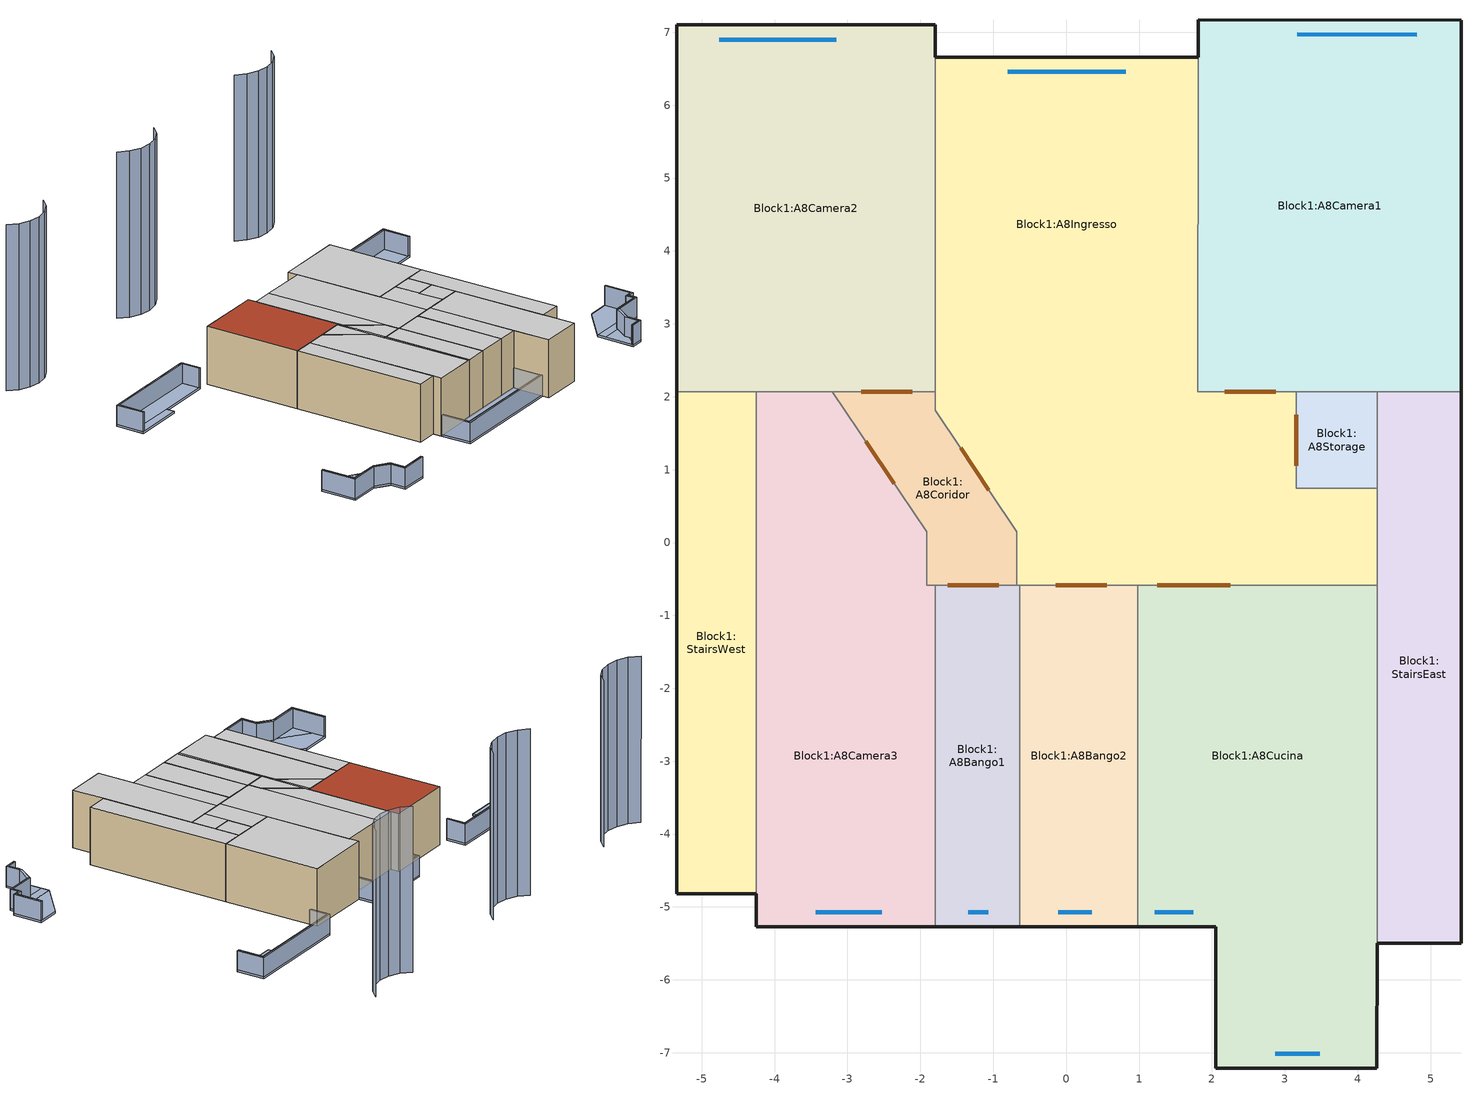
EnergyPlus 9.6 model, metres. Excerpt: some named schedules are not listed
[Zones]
Block1:A8Ingresso
 floor adiabatic (My_floor): -0.19,-0.59 -0.68,-0.59 -0.68,0.15 z9; 1.81,2.07 -1.79,2.07 -1.79,6.66 1.81,6.66 z9; 3.16,0.74 -1.08,0.74 -1.79,1.82 -1.79,2.07 3.16,2.07 z9; 4.27,-0.59 -0.19,-0.59 -1.08,0.74 4.27,0.74 z9
 wall outside (My Project wall): 1.81,6.66 -1.79,6.66 z9:12
 wall to Block1:A8Camera1 (My Project partition): 3.16,2.07 1.81,2.07 1.81,6.66 z9:12
 wall to Block1:A8Camera2 (My Project partition): -1.79,6.66 -1.79,2.07 z9:12
 wall to Block1:A8Coridor (My Project partition): -1.79,2.07 -1.79,1.82 -0.68,0.15 -0.68,-0.59 z9:12
 wall to Block1:A8Bango1 (My Project partition): -0.68,-0.59 -0.64,-0.59 z9:12
 wall to Block1:A8Bango2 (My Project partition): -0.64,-0.59 0.98,-0.59 z9:12
 wall to Block1:A8Cucina (My Project partition): 0.98,-0.59 4.27,-0.59 z9:12
 wall adiabatic (My Project partition): 4.27,-0.59 4.27,0.74 z9:12
 wall to Block1:A8Storage (My Project partition): 4.27,0.74 3.16,0.74 3.16,2.07 z9:12
 window (Dbl LoE (e2=.1) Clr 6mm/13mm Arg - 1001): 0.82,6.46 -0.8,6.46 z9.46:11.73
 door inside (Project internal door): -1.45,1.3 -1.06,0.72 / -0.14,-0.59 0.56,-0.59 / 1.25,-0.59 2.25,-0.59 / 3.16,1.05 3.16,1.75 / 2.87,2.07 2.17,2.07 z9.3:11.8
 ceiling adiabatic (My_floor_Reversed): 3.16,-0.59 4.27,-0.59 4.27,0.74 3.16,0.74 z12; 1.81,-0.59 3.16,-0.59 3.16,2.07 1.81,2.07 z12; -0.68,0.15 -0.68,6.66 -1.79,6.66 -1.79,1.82 z12; -0.68,-0.59 1.81,-0.59 1.81,6.66 -0.68,6.66 z12
Block1:A8Camera1
 floor adiabatic (My_floor): 5.42,2.07 1.81,2.07 1.81,7.17 5.42,7.17 z9
 wall outside (My Project wall): 5.42,2.07 5.42,7.17 1.81,7.17 1.81,6.66 z9:12
 wall to Block1:A8Storage (My Project partition): 3.16,2.07 4.27,2.07 z9:12
 wall adiabatic (My Project partition): 4.27,2.07 5.42,2.07 z9:12
 window (Dbl LoE (e2=.1) Clr 6mm/13mm Arg - 1001): 4.81,6.97 3.17,6.97 z9.75:11.15
 ceiling adiabatic (My_floor_Reversed): 1.81,2.07 5.42,2.07 5.42,7.17 1.81,7.17 z12
Block1:A8Camera2
 floor adiabatic (My_floor): -1.79,2.07 -5.35,2.07 -5.35,7.1 -1.79,7.1 z9
 wall outside (My Project wall): -1.79,6.66 -1.79,7.1 -5.35,7.1 -5.35,2.07 z9:12
 wall adiabatic (My Project partition): -5.35,2.07 -4.25,2.07 z9:12
 wall to Block1:A8Camera3 (My Project partition): -4.25,2.07 -3.21,2.07 z9:12
 wall to Block1:A8Coridor (My Project partition): -3.21,2.07 -1.79,2.07 z9:12
 window (Dbl LoE (e2=.1) Clr 6mm/13mm Arg - 1001): -3.15,6.9 -4.76,6.9 z10.08:11.49
 door inside (Project internal door): -2.81,2.07 -2.11,2.07 z9.3:11.8
 roof outside (Project flat roof): -5.35,2.07 -1.79,2.07 -1.79,7.1 -5.35,7.1 z12
Block1:A8Coridor
 floor adiabatic (My_floor): -1.42,-0.59 -1.91,-0.59 -1.91,0.15 z9; -1.79,1.82 -1.96,2.07 -1.79,2.07 z9; -0.68,-0.59 -1.42,-0.59 -3.21,2.07 -1.96,2.07 -0.68,0.15 z9
 wall to Block1:A8Camera3 (My Project partition_Rev): -3.21,2.07 -1.91,0.15 -1.91,-0.59 -1.79,-0.59 z9:12
 wall to Block1:A8Bango1 (My Project partition): -1.79,-0.59 -0.68,-0.59 z9:12
 door inside (Project internal door): -2.75,1.39 -2.36,0.81 / -1.62,-0.59 -0.92,-0.59 z9.3:11.8
 ceiling adiabatic (My_floor_Reversed): -1.91,0.15 -1.91,2.07 -3.21,2.07 z12; -1.79,-0.59 -0.68,-0.59 -0.68,0.15 -1.79,1.82 z12; -1.91,-0.59 -1.79,-0.59 -1.79,2.07 -1.91,2.07 z12
Block1:A8Bango1
 floor adiabatic (My_floor): -0.64,-5.27 -1.79,-5.27 -1.79,-0.59 -0.64,-0.59 z9
 wall outside (My Project wall): -1.79,-5.27 -0.64,-5.27 z9:12
 wall to Block1:A8Camera3 (My Project partition_Rev): -1.79,-0.59 -1.79,-5.27 z9:12
 wall to Block1:A8Bango2 (My Project partition): -0.64,-5.27 -0.64,-0.59 z9:12
 window (Dbl LoE (e2=.1) Clr 6mm/13mm Arg - 1001): -1.35,-5.07 -1.07,-5.07 z10.07:11.51
 ceiling adiabatic (My_floor_Reversed): -1.79,-5.27 -0.64,-5.27 -0.64,-0.59 -1.79,-0.59 z12
Block1:A8Bango2
 floor adiabatic (My_floor): 0.98,-5.27 -0.64,-5.27 -0.64,-0.59 0.98,-0.59 z9
 wall outside (My Project wall): -0.64,-5.27 0.98,-5.27 z9:12
 wall to Block1:A8Cucina (My Project partition): 0.98,-5.27 0.98,-0.59 z9:12
 window (Dbl LoE (e2=.1) Clr 6mm/13mm Arg - 1001): -0.11,-5.07 0.35,-5.07 z10.09:11.48
 ceiling adiabatic (My_floor_Reversed): -0.64,-5.27 0.98,-5.27 0.98,-0.59 -0.64,-0.59 z12
Block1:A8Cucina
 floor adiabatic (My_floor): 4.26,-7.21 2.05,-7.21 2.05,-5.27 4.26,-5.27 z9; 4.26,-5.27 0.98,-5.27 0.98,-0.59 4.27,-0.59 z9
 wall outside (My Project wall): 0.98,-5.27 2.05,-5.27 2.05,-7.21 4.26,-7.21 4.27,-5.5 z9:12
 wall adiabatic (My Project partition): 4.27,-5.5 4.27,-0.59 z9:12
 window (Dbl LoE (e2=.1) Clr 6mm/13mm Arg - 1001): 1.22,-5.07 1.75,-5.07 z9.46:11.71; 2.87,-7.01 3.48,-7.01 z10.31:11.34
 ceiling adiabatic (My_floor_Reversed): 0.98,-5.27 2.05,-5.27 2.05,-0.59 0.98,-0.59 z12; 2.05,-7.21 4.26,-7.21 4.27,-0.59 2.05,-0.59 z12
Block1:A8Storage
 floor adiabatic (My_floor): 4.27,0.74 3.16,0.74 3.16,2.07 4.27,2.07 z9
 wall adiabatic (My Project partition): 4.27,0.74 4.27,2.07 z9:12
 ceiling adiabatic (My_floor_Reversed): 3.16,0.74 4.27,0.74 4.27,2.07 3.16,2.07 z12
Block1:A8Camera3
 floor adiabatic (My_floor): -1.91,-0.59 -4.25,-0.59 -4.25,2.07 -3.21,2.07 -1.91,0.15 z9; -1.79,-5.27 -4.25,-5.27 -4.25,-0.59 -1.79,-0.59 z9
 wall outside (My Project wall): -4.25,-4.82 -4.25,-5.27 -1.79,-5.27 z9:12
 wall adiabatic (My Project partition): -4.25,2.07 -4.25,-4.82 z9:12
 window (Dbl LoE (e2=.1) Clr 6mm/13mm Arg - 1001): -3.44,-5.07 -2.53,-5.07 z9.46:11.73
 ceiling adiabatic (My_floor_Reversed): -1.91,-5.27 -1.79,-5.27 -1.79,-0.59 -1.91,-0.59 z12; -4.25,-5.27 -1.91,-5.27 -1.91,0.15 -3.21,2.07 -4.25,2.07 z12
Block1:StairsEast
 floor adiabatic (My_floor): 5.42,-5.5 4.27,-5.5 4.27,2.07 5.42,2.07 z9
 wall outside (My Project wall): 4.27,-5.5 5.42,-5.5 5.42,2.07 z9:12
 wall adiabatic (My Project partition): 5.42,2.07 4.27,2.07 4.27,0.74 4.27,-0.59 4.27,-5.5 z9:12
 ceiling adiabatic (My_floor_Reversed): 4.27,-5.5 5.42,-5.5 5.42,2.07 4.27,2.07 z12
Block1:StairsWest
 floor adiabatic (My_floor): -4.25,-4.82 -5.35,-4.82 -5.35,2.07 -4.25,2.07 z9
 wall outside (My Project wall): -5.35,2.07 -5.35,-4.82 -4.25,-4.82 z9:12
 wall adiabatic (My Project partition): -4.25,-4.82 -4.25,2.07 -5.35,2.07 z9:12
 ceiling adiabatic (My_floor_Reversed): -5.35,-4.82 -4.25,-4.82 -4.25,2.07 -5.35,2.07 z12
shading: -11.82,14.19 -11.38,13.75 / -11.38,13.75 -10.82,13.47 / -10.82,13.47 -10.21,13.37 / -10.21,13.37 -9.59,13.47 / -9.59,13.47 -9.03,13.75 / -9.03,13.75 -8.59,14.19 / 8.02,14.19 8.46,13.75 / 8.46,13.75 9.02,13.47 / 9.02,13.47 9.63,13.37 / 9.63,13.37 10.25,13.47 / 10.25,13.47 10.81,13.75 / 10.81,13.75 11.25,14.19 / -2.2,14.19 -1.76,13.75 / -1.76,13.75 -1.2,13.47 / -1.2,13.47 -0.58,13.37 / -0.58,13.37 0.04,13.47 / 0.04,13.47 0.59,13.75 / 0.59,13.75 1.04,14.19 z9.4:18.02; -4.15,-5.27 -4.25,-5.27 / -4.25,-5.27 -4.25,-6.88 / -4.25,-6.88 2.05,-6.88 / 2.05,-6.88 2.05,-5.27 / 2.05,-5.27 1.95,-5.27 / 1.95,-5.27 1.95,-6.78 / 1.95,-6.78 -4.15,-6.78 / -4.15,-6.78 -4.15,-5.27 / 12.09,-5.5 12.09,-3.97 / 12.09,-3.97 11.99,-3.97 / 11.99,-3.97 11.99,-5.4 / 11.99,-5.4 11.62,-5.4 / 11.62,-5.4 11.62,-5.84 / 11.62,-5.84 10.14,-5.84 / 10.14,-5.84 9.58,-6.63 / 9.58,-6.63 9.58,-7.38 / 9.58,-7.38 9.02,-7.38 / 9.02,-7.38 9.02,-7.48 / 9.02,-7.48 9.68,-7.48 / 9.68,-7.48 9.68,-6.73 / 9.68,-6.73 10.24,-5.94 / 10.24,-5.94 11.72,-5.94 / 11.72,-5.94 11.72,-5.5 / 11.72,-5.5 12.09,-5.5 / -12.39,-3.87 -12.49,-3.87 / -12.49,-3.87 -12.49,-5.74 / -12.49,-5.74 -10.84,-5.74 / -10.84,-5.74 -10.17,-6.24 / -10.17,-6.24 -10.17,-7.06 / -10.17,-7.06 -8.67,-7.06 / -8.67,-7.06 -8.67,-6.96 / -8.67,-6.96 -10.07,-6.96 / -10.07,-6.96 -10.07,-6.14 / -10.07,-6.14 -10.74,-5.64 / -10.74,-5.64 -12.39,-5.64 / -12.39,-5.64 -12.39,-3.87 / 5.94,8.21 5.94,7.17 / 5.94,7.17 6.04,7.17 / 6.04,7.17 6.04,8.11 / 6.04,8.11 11.6,8.11 / 11.6,8.11 11.6,6.75 / 11.6,6.75 11.7,6.75 / 11.7,6.75 11.7,8.21 / 11.7,8.21 5.94,8.21 / -1.81,8.22 -1.79,6.66 / -1.79,6.66 -1.69,6.66 / -1.69,6.66 -1.71,8.12 / -1.71,8.12 1.71,8.12 / 1.71,8.12 1.71,6.66 / 1.71,6.66 1.81,6.66 / 1.81,6.66 1.81,8.22 / 1.81,8.22 -1.81,8.22 / -11.59,8.16 -11.59,6.67 / -11.59,6.67 -11.49,6.67 / -11.49,6.67 -11.49,8.06 / -11.49,8.06 -6.05,8.06 / -6.05,8.06 -6.05,7.1 / -6.05,7.1 -5.95,7.1 / -5.95,7.1 -5.95,8.16 / -5.95,8.16 -11.59,8.16 z9.1:10.1; -10.84,-3.87 -12.49,-3.87 / -12.49,-3.87 -12.49,-5.74 / -12.49,-5.74 -10.84,-5.74 / -10.84,-5.74 -10.17,-6.24 / -10.17,-6.24 -10.17,-7.06 / -10.17,-7.06 -8.67,-7.06 / -8.67,-7.06 -8.67,-5.46 / -8.67,-5.46 -10.84,-3.87 / 9.02,-5.5 9.02,-7.48 / 9.02,-7.48 9.68,-7.48 / 9.68,-7.48 9.68,-6.73 / 9.68,-6.73 10.24,-5.94 / 10.24,-5.94 11.72,-5.94 / 11.72,-5.94 11.72,-5.5 / 11.72,-5.5 12.09,-5.5 / 12.09,-5.5 12.09,-3.97 / 12.09,-3.97 10.84,-3.99 / 10.84,-3.99 9.02,-5.5 / 2.05,-6.88 2.05,-5.27 / 2.05,-5.27 -4.25,-5.27 / -4.25,-5.27 -4.25,-6.88 / -4.25,-6.88 2.05,-6.88 / -5.95,7.1 -5.95,8.16 / -5.95,8.16 -11.59,8.16 / -11.59,8.16 -11.59,6.67 / -11.59,6.67 -8.9,6.67 / -8.9,6.67 -8.9,7.1 / -8.9,7.1 -5.95,7.1 / 1.81,6.66 1.81,8.22 / 1.81,8.22 -1.81,8.22 / -1.81,8.22 -1.79,6.66 / -1.79,6.66 1.81,6.66 / 11.7,6.75 11.7,8.21 / 11.7,8.21 5.94,8.21 / 5.94,8.21 5.94,7.17 / 5.94,7.17 9.02,7.16 / 9.02,7.16 9.02,6.74 / 9.02,6.74 11.7,6.75 z9:9.1; -4.15,-6.78 -4.25,-6.78 -4.25,-5.27 -4.15,-5.27 z9.1; 1.95,-6.88 -4.25,-6.88 -4.25,-6.78 1.95,-6.78 z9.1; 2.05,-6.88 1.95,-6.88 1.95,-5.27 2.05,-5.27 z9.1; -4.25,-6.78 -4.15,-6.78 -4.15,-5.27 -4.25,-5.27 z10.1; 1.95,-6.78 2.05,-6.78 2.05,-5.27 1.95,-5.27 z10.1; -4.25,-6.88 2.05,-6.88 2.05,-6.78 -4.25,-6.78 z10.1; 9.58,-7.48 9.02,-7.48 9.02,-7.38 9.58,-7.38 z9.1; 11.62,-5.94 10.24,-5.94 10.31,-5.84 11.62,-5.84 z9.1; 9.68,-6.73 9.68,-6.49 10.14,-5.84 10.31,-5.84 z9.1; 9.68,-7.48 9.58,-7.48 9.58,-6.63 9.68,-6.49 z9.1; 11.99,-5.5 11.72,-5.5 11.72,-5.4 11.99,-5.4 z9.1; 11.72,-5.94 11.62,-5.94 11.62,-5.4 11.72,-5.4 z9.1; 12.09,-5.5 11.99,-5.5 11.99,-3.97 12.09,-3.97 z9.1; 9.58,-7.38 9.68,-7.38 9.68,-6.73 9.58,-6.88 z10.1; 9.14,-7.48 9.68,-7.48 9.68,-7.38 9.22,-7.38 z10.1; 9.58,-6.88 10.24,-5.94 10.07,-5.94 9.58,-6.63 z10.1; 9.02,-7.48 9.14,-7.48 9.22,-7.38 9.02,-7.38 z10.1; 11.62,-5.84 11.72,-5.84 11.72,-5.5 11.62,-5.5 z10.1; 10.07,-5.94 11.72,-5.94 11.72,-5.84 10.14,-5.84 z10.1; 11.99,-5.4 12.09,-5.4 12.09,-3.97 11.99,-3.97 z10.1; 11.62,-5.5 12.09,-5.5 12.09,-5.4 11.62,-5.4 z10.1; -10.07,-6.96 -10.17,-6.96 -10.17,-6.24 -10.07,-6.32 z9.1; -9.08,-7.06 -10.17,-7.06 -10.17,-6.96 -9.22,-6.96 z9.1; -10.07,-6.32 -10.84,-5.74 -10.61,-5.74 -10.07,-6.14 z9.1; -8.67,-7.06 -9.08,-7.06 -9.22,-6.96 -8.67,-6.96 z9.1; -12.39,-5.64 -12.49,-5.64 -12.49,-3.87 -12.39,-3.87 z9.1; -10.61,-5.74 -12.49,-5.74 -12.49,-5.64 -10.74,-5.64 z9.1; -10.07,-7.06 -8.67,-7.06 -8.67,-6.96 -10.07,-6.96 z10.1; -12.39,-5.74 -10.84,-5.74 -10.98,-5.64 -12.39,-5.64 z10.1; -10.98,-5.64 -10.17,-6.24 -10.17,-6.07 -10.74,-5.64 z10.1; -10.17,-7.06 -10.07,-7.06 -10.07,-6.14 -10.17,-6.07 z10.1; -12.49,-5.74 -12.39,-5.74 -12.39,-3.87 -12.49,-3.87 z10.1; 11.7,6.75 11.6,6.75 11.6,8.11 11.7,8.11 z9.1; 11.7,8.11 6.04,8.11 6.04,8.21 11.7,8.21 z9.1; 6.04,7.17 5.94,7.17 5.94,8.21 6.04,8.21 z9.1; 5.94,7.17 6.04,7.17 6.04,8.11 5.94,8.11 z10.1; 5.94,8.11 11.6,8.11 11.6,8.21 5.94,8.21 z10.1; 11.6,6.75 11.7,6.75 11.7,8.21 11.6,8.21 z10.1; 1.81,6.66 1.71,6.66 1.71,8.12 1.81,8.12 z9.1; 1.81,8.12 -1.71,8.12 -1.71,8.22 1.81,8.22 z9.1; -1.69,6.66 -1.79,6.66 -1.81,8.22 -1.71,8.22 z9.1; -1.79,6.66 -1.69,6.66 -1.71,8.12 -1.81,8.12 z10.1; -1.81,8.12 1.71,8.12 1.71,8.22 -1.81,8.22 z10.1; 1.71,6.66 1.81,6.66 1.81,8.22 1.71,8.22 z10.1; -5.95,7.1 -6.05,7.1 -6.05,8.06 -5.95,8.06 z9.1; -5.95,8.06 -11.49,8.06 -11.49,8.16 -5.95,8.16 z9.1; -11.49,6.67 -11.59,6.67 -11.59,8.16 -11.49,8.16 z9.1; -11.59,6.67 -11.49,6.67 -11.49,8.06 -11.59,8.06 z10.1; -11.59,8.06 -6.05,8.06 -6.05,8.16 -11.59,8.16 z10.1; -6.05,7.1 -5.95,7.1 -5.95,8.16 -6.05,8.16 z10.1; -9.08,-7.06 -10.17,-7.06 -10.17,-6.24 z9; -8.67,-7.06 -9.08,-7.06 -10.84,-5.74 -8.67,-5.74 z9; -8.67,-5.74 -12.49,-5.74 -12.49,-3.87 -10.84,-3.87 -8.67,-5.46 z9; -12.49,-5.74 -10.84,-5.74 -12.49,-4.5 z9.1; -12.49,-4.5 -10.17,-6.24 -10.17,-4.36 -10.84,-3.87 -12.49,-3.87 z9.1; -10.17,-7.06 -8.67,-7.06 -8.67,-5.46 -10.17,-4.36 z9.1; 12.09,-5.5 11.72,-5.5 11.72,-3.98 12.09,-3.97 z9; 11.72,-5.94 10.24,-5.94 11.64,-3.98 11.72,-3.98 z9; 9.68,-6.73 9.68,-4.95 10.84,-3.99 11.64,-3.98 z9; 9.68,-7.48 9.02,-7.48 9.02,-5.5 9.68,-4.95 z9; 9.14,-7.48 9.68,-7.48 9.68,-6.73 z9.1; 9.02,-7.48 9.14,-7.48 10.24,-5.94 9.02,-5.94 z9.1; 9.02,-5.94 11.72,-5.94 11.72,-5.5 9.02,-5.5 z9.1; 9.02,-5.5 12.09,-5.5 12.09,-3.97 10.84,-3.99 z9.1; 2.05,-6.88 -4.25,-6.88 -4.25,-5.27 2.05,-5.27 z9; -4.25,-6.88 2.05,-6.88 2.05,-5.27 -4.25,-5.27 z9.1; -5.95,7.1 -8.9,7.1 -8.9,8.16 -5.95,8.16 z9; -8.9,6.67 -11.59,6.67 -11.59,8.16 -8.9,8.16 z9; -11.59,6.67 -8.9,6.67 -8.9,7.1 -11.59,7.1 z9.1; -11.59,7.1 -5.95,7.1 -5.95,8.16 -11.59,8.16 z9.1; 1.81,6.66 -1.79,6.66 -1.81,8.22 1.81,8.22 z9; -1.79,6.66 1.81,6.66 1.81,8.22 -1.81,8.22 z9.1; 11.7,6.75 9.02,6.74 9.02,7.16 11.7,7.16 z9; 11.7,7.16 5.94,7.17 5.94,8.21 11.7,8.21 z9; 5.94,7.17 9.02,7.16 9.02,8.21 5.94,8.21 z9.1; 9.02,6.74 11.7,6.75 11.7,8.21 9.02,8.21 z9.1
[Building]
Building: North Axis=0; Terrain=Suburbs; Loads Convergence Tolerance Value=0.04; Temperature Convergence Tolerance Value=0.4; Solar Distribution=FullExterior; Maximum Number of Warmup Days=25; Minimum Number of Warmup Days=6
[Site:Location]
Prelude test 2 (01-01:31-12)  (01-01:31-12): Latitude=45.22; Longitude=7.65; Time Zone=1; Elevation=287
[SizingPeriod:DesignDay] Day of Month=15; Day Type=SummerDesignDay; Humidity Condition Type=WetBulb; Barometric Pressure=97924.4; Wind Speed=0; Wind Direction=0; Rain Indicator=No; Snow Indicator=No; Daylight Saving Time Indicator=Yes; Solar Model Indicator=ASHRAEClearSky; Sky Clearness=0.98
Name | Month | Maximum DryBulb Temperature | Daily DryBulb Temperature Range | Wetbulb or DewPoint at Maximum DryBulb
Summer Design Day in Prelude test 2 (01-01:31-12) Jun | 6 | 31.8 | 11.1 | 22.9
Summer Design Day in Prelude test 2 (01-01:31-12) Jul | 7 | 32.1 | 11 | 22.8
Summer Design Day in Prelude test 2 (01-01:31-12) Aug | 8 | 32.8 | 11.5 | 23.5
Summer Design Day in Prelude test 2 (01-01:31-12) Sep | 9 | 29 | 11.5 | 20.2
[Site:GroundTemperature:BuildingSurface]
18, 18, 18, 18, 18, 18, 18, 18, 18, 18, 18, 18
[Site:GroundTemperature:FCfactorMethod]
January Ground Temperature=1.99; February Ground Temperature=1.11; March Ground Temperature=2.67; April Ground Temperature=5.12; May Ground Temperature=11.52; June Ground Temperature=16.46; July Ground Temperature=19.79; August Ground Temperature=20.81; September Ground Temperature=19.08; October Ground Temperature=15.24; November Ground Temperature=10.12; December Ground Temperature=5.36
[Site:GroundTemperature:Shallow]
14, 14, 14, 14, 14, 14, 14, 14, 14, 14, 14, 14
[Site:GroundTemperature:Deep]
14, 14, 14, 14, 14, 14, 14, 14, 14, 14, 14, 14
[Site:GroundReflectance]
0.2, 0.2, 0.2, 0.2, 0.2, 0.2, 0.2, 0.2, 0.2, 0.2, 0.2, 0.2
[Site:GroundReflectance:SnowModifier]
2, 2
[Material] Roughness=Rough; Thermal Absorptance=0.9
Name | Thickness | Conductivity | Density | Specific Heat | Solar Absorptance | Visible Absorptance
Ceramic/clay tiles - ceramic floor tiles Dry_.015 | 0.015 | 0.8 | 1700 | 850 | 0.6 | 0.6
My_magrone_.05 | 0.05 | 0.2 | 2000 | 835 | 0.6 | 0.6
My_solaio areato_.22 | 0.22 | 0.667 | 964 | 835 | 0.6 | 0.6
Cement/plaster/mortar - gypsum_.015 | 0.015 | 0.42 | 1200 | 840 | 0.6 | 0.6
Gypsum Plasterboard_.015 | 0.015 | 0.25 | 900 | 1000 | 0.5 | 0.5
Brick - aerated_.12 | 0.12 | 0.3 | 1000 | 840 | 0.6 | 0.6
Concrete Tiles (roofing)_.015 | 0.015 | 1.5 | 2100 | 1000 | 0.7 | 0.7
Cement/plaster/mortar - cement plaster_.01 | 0.01 | 0.72 | 1760 | 840 | 0.6 | 0.6
Brick_.12 | 0.12 | 0.72 | 1920 | 840 | 0.6 | 0.6
Brick - aerated_.08 | 0.08 | 0.3 | 1000 | 840 | 0.6 | 0.6
Painted Oak_.035 | 0.035 | 0.19 | 700 | 2390 | 0.5 | 0.5
Cast Concrete (Dense)_.1 | 0.1 | 1.4 | 2100 | 840 | 0.6 | 0.6
Asphalt 1_.01 | 0.01 | 0.7 | 2100 | 1000 | 0.85 | 0.9
MW Glass Wool (rolls)_.1445 | 0.1445 | 0.04 | 12 | 840 | 0.6 | 0.6
Plasterboard_.013 | 0.013 | 0.25 | 2800 | 896 | 0.5 | 0.5
[Material:NoMass] Roughness=Rough; Thermal Resistance=0.18; Thermal Absorptance=0.9; Solar Absorptance=0.7; Visible Absorptance=0.7
7_RVAL_4; 13_RVAL_3
[WindowMaterial:Glazing] Optical Data Type=SpectralAverage; Thickness=0.006; Infrared Transmittance at Normal Incidence=0; Front Side Infrared Hemispherical Emissivity=0.84; Conductivity=0.9; Dirt Correction Factor for Solar and Visible Transmittance=1
Name | Solar Transmittance at Normal Incidence | Front Side Solar Reflectance at Normal Incidence | Back Side Solar Reflectance at Normal Incidence | Visible Transmittance at Normal Incidence | Front Side Visible Reflectance at Normal Incidence | Back Side Visible Reflectance at Normal Incidence | Back Side Infrared Hemispherical Emissivity
3 | 0.775 | 0.071 | 0.071 | 0.881 | 0.08 | 0.08 | 0.84
42 | 0.6 | 0.17 | 0.22 | 0.84 | 0.055 | 0.078 | 0.1
[WindowMaterial:Gas]
1004: Gas Type=Argon; Thickness=0.013
[Construction]
My_floor: Ceramic/clay tiles - ceramic floor tiles Dry_.015, My_magrone_.05, My_solaio areato_.22, Cement/plaster/mortar - gypsum_.015
My_floor_Reversed: Cement/plaster/mortar - gypsum_.015, My_solaio areato_.22, My_magrone_.05, Ceramic/clay tiles - ceramic floor tiles Dry_.015
My Project partition; My Project partition_Rev: Gypsum Plasterboard_.015, Brick - aerated_.12, Gypsum Plasterboard_.015
My Project wall: Concrete Tiles (roofing)_.015, Cement/plaster/mortar - cement plaster_.01, Brick_.12, 7_RVAL_4, Brick - aerated_.08, Gypsum Plasterboard_.015
Project internal door: Painted Oak_.035
Project internal mass: Cast Concrete (Dense)_.1
Project flat roof: Asphalt 1_.01, MW Glass Wool (rolls)_.1445, 13_RVAL_3, Plasterboard_.013
Dbl LoE (e2=.1) Clr 6mm/13mm Arg - 1001: 42, 1004, 3
[Zone] Type=1; Multiplier=1; Zone Inside Convection Algorithm=TARP; Part of Total Floor Area=Yes
Name | Volume | Floor Area
Block1:A8Ingresso | 71.7912 | 26.5894
Block1:A8Camera1 | 40.0642 | 14.8386
Block1:A8Camera2 | 38.8133 | 14.3753
Block1:A8Coridor | 7.2432 | 2.6826
Block1:A8Storage | 3.0528 | 1.1307
Block1:StairsEast | 14.1381 | 5.2363
Block1:StairsWest | 11.8188 | 4.3773
Block1:A8Camera3 | 38.8351 | 14.3834
Block1:A8Bango1 | 11.5836 | 4.2902
Block1:A8Bango2 | 16.9546 | 6.2795
Block1:A8Cucina | 44.4717 | 16.471
[InternalMass]
Block1:A8Camera1 Internal mass: Construction=Project internal mass; Zone or ZoneList=Block1:A8Camera1; Surface Area=12
[PEOPLE] Number of People Calculation Method=People/Area; Fraction Radiant=0.3; Sensible Heat Fraction=AutoCalculate; Carbon Dioxide Generation Rate=3.82e-08; Enable ASHRAE 55 Comfort Warnings=No; Mean Radiant Temperature Calculation Type=ZoneAveraged; Work Efficiency Schedule=Work efficiency; Clothing Insulation Calculation Method=ClothingInsulationSchedule; Air Velocity Schedule=Default Air Velocity for Comfort Calculations
Name | Zone or ZoneList or Space or SpaceList | Number of People Schedule | People per Floor Area | Activity Level Schedule | Clothing Insulation Schedule
People Block1:A8Ingresso | Block1:A8Ingresso | My_occ | 0.05 | Activity Schedule 62503 | Clothing Schedule 62503
People Block1:A8Camera1 | Block1:A8Camera1 | My_occ | 0.05 | Activity Schedule 62519 | Clothing Schedule 62519
People Block1:A8Camera2 | Block1:A8Camera2 | My_occ | 0.05 | Activity Schedule 62529 | Clothing Schedule 62529
People Block1:A8Coridor | Block1:A8Coridor | Dwell_DomCommonAreas_Occ | 0.0196 | Activity Schedule 62539 | Clothing Schedule 62539
People Block1:A8Storage | Block1:A8Storage | Dwell_DomCommonAreas_Occ | 0.0196 | Activity Schedule 62550 | Clothing Schedule 62550
People Block1:StairsEast | Block1:StairsEast | Dwell_DomCommonAreas_Occ | 0.0196 | Activity Schedule 62557 | Clothing Schedule 62557
People Block1:StairsWest | Block1:StairsWest | Dwell_DomCommonAreas_Occ | 0.0196 | Activity Schedule 62566 | Clothing Schedule 62566
People Block1:A8Camera3 | Block1:A8Camera3 | My_occ | 0.05 | Activity Schedule 62573 | Clothing Schedule 62573
People Block1:A8Bango1 | Block1:A8Bango1 | Dwell_DomToilet_Occ | 0.0243 | Activity Schedule 62584 | Clothing Schedule 62584
People Block1:A8Bango2 | Block1:A8Bango2 | Dwell_DomToilet_Occ | 0.0243 | Activity Schedule 62592 | Clothing Schedule 62592
People Block1:A8Cucina | Block1:A8Cucina | Dwell_DomKitchen_Occ | 0.0237 | Activity Schedule 62599 | Clothing Schedule 62599
[Lights] Design Level Calculation Method=Watts/Area; Return Air Fraction=0; Fraction Radiant=0.42; Fraction Visible=0.18; Fraction Replaceable=1
Name | Zone or ZoneList or Space or SpaceList | Schedule | Watts per Zone Floor Area | EndUse Subcategory
Block1:A8Ingresso General lighting | Block1:A8Ingresso | My_lighting | 3.4 | ELECTRIC EQUIPMENT#Block1:A8Ingresso#GeneralLights
Block1:A8Camera1 General lighting | Block1:A8Camera1 | My_lighting | 3.4 | ELECTRIC EQUIPMENT#Block1:A8Camera1#GeneralLights
Block1:A8Camera2 General lighting | Block1:A8Camera2 | My_lighting | 3.4 | ELECTRIC EQUIPMENT#Block1:A8Camera2#GeneralLights
Block1:A8Coridor General lighting | Block1:A8Coridor | Dwell_DomCommonAreas_Light | 3.4 | ELECTRIC EQUIPMENT#Block1:A8Coridor#GeneralLights
Block1:A8Storage General lighting | Block1:A8Storage | Dwell_DomCommonAreas_Light | 3.4 | ELECTRIC EQUIPMENT#Block1:A8Storage#GeneralLights
Block1:StairsEast General lighting | Block1:StairsEast | Dwell_DomCommonAreas_Light | 3.4 | ELECTRIC EQUIPMENT#Block1:StairsEast#GeneralLights
Block1:StairsWest General lighting | Block1:StairsWest | Dwell_DomCommonAreas_Light | 3.4 | ELECTRIC EQUIPMENT#Block1:StairsWest#GeneralLights
Block1:A8Camera3 General lighting | Block1:A8Camera3 | My_lighting | 3.4 | ELECTRIC EQUIPMENT#Block1:A8Camera3#GeneralLights
Block1:A8Bango1 General lighting | Block1:A8Bango1 | Dwell_DomToilet_Light | 3.4 | ELECTRIC EQUIPMENT#Block1:A8Bango1#GeneralLights
Block1:A8Bango2 General lighting | Block1:A8Bango2 | Dwell_DomToilet_Light | 3.4 | ELECTRIC EQUIPMENT#Block1:A8Bango2#GeneralLights
Block1:A8Cucina General lighting | Block1:A8Cucina | Dwell_DomKitchen_Light | 10.2 | ELECTRIC EQUIPMENT#Block1:A8Cucina#GeneralLights
[OtherEquipment] Fuel Type=Electricity; Design Level Calculation Method=Watts/Area; Fraction Latent=0; Fraction Radiant=0.2; Fraction Lost=0; Carbon Dioxide Generation Rate=0
Name | Zone or ZoneList or Space or SpaceList | Schedule | Power per Zone Floor Area | EndUse Subcategory
Block1:A8Ingresso Miscellaneous gain 1 | Block1:A8Ingresso | My_appliaces | 6.5 | ELECTRIC EQUIPMENT#Block1:A8Ingresso#02
Block1:A8Camera1 Miscellaneous gain 1 | Block1:A8Camera1 | My_appliaces | 6.5 | ELECTRIC EQUIPMENT#Block1:A8Camera1#02
Block1:A8Camera2 Miscellaneous gain 1 | Block1:A8Camera2 | My_appliaces | 6.5 | ELECTRIC EQUIPMENT#Block1:A8Camera2#02
Block1:A8Coridor Equipment gain 1 | Block1:A8Coridor | Dwell_DomCommonAreas_Equip | 2.16 | ELECTRIC EQUIPMENT#Block1:A8Coridor#05
Block1:A8Storage Equipment gain 1 | Block1:A8Storage | Dwell_DomCommonAreas_Equip | 2.16 | ELECTRIC EQUIPMENT#Block1:A8Storage#05
Block1:StairsEast Equipment gain 1 | Block1:StairsEast | Dwell_DomCommonAreas_Equip | 2.16 | ELECTRIC EQUIPMENT#Block1:StairsEast#05
Block1:StairsWest Equipment gain 1 | Block1:StairsWest | Dwell_DomCommonAreas_Equip | 2.16 | ELECTRIC EQUIPMENT#Block1:StairsWest#05
Block1:A8Camera3 Miscellaneous gain 1 | Block1:A8Camera3 | My_appliaces | 6.5 | ELECTRIC EQUIPMENT#Block1:A8Camera3#02
Block1:A8Bango1 Equipment gain 1 | Block1:A8Bango1 | Dwell_DomToilet_Equip | 1.61 | ELECTRIC EQUIPMENT#Block1:A8Bango1#05
Block1:A8Bango2 Equipment gain 1 | Block1:A8Bango2 | Dwell_DomToilet_Equip | 1.61 | ELECTRIC EQUIPMENT#Block1:A8Bango2#05
Block1:A8Cucina Equipment gain 1 | Block1:A8Cucina | Dwell_DomKitchen_Equip | 30.28 | ELECTRIC EQUIPMENT#Block1:A8Cucina#05
[Daylighting:Controls] Daylighting Method=SplitFlux; Availability Schedule=On; Lighting Control Type=Continuous; Minimum Input Power Fraction for Continuous or ContinuousOff Dimming Control=0.1; Minimum Light Output Fraction for Continuous or ContinuousOff Dimming Control=0.1; Number of Stepped Control Steps=1; Probability Lighting will be Reset When Needed in Manual Stepped Control=1; Glare Calculation Azimuth Angle of View Direction Clockwise from Zone yAxis=0; Maximum Allowable Discomfort Glare Index=22; DElight Gridding Resolution=1; Fraction of Lights Controlled by Reference Point 1=1
Name | Zone or Space | Glare Calculation Daylighting Reference Point | Daylighting Reference Point 1 | Illuminance Setpoint at Reference Point 1
Block1:A8Ingresso | Block1:A8Ingresso | Block1:A8Ingresso Ref Point 1 | Block1:A8Ingresso Ref Point 1 | 100
Block1:A8Camera1 | Block1:A8Camera1 | Block1:A8Camera1 Ref Point 1 | Block1:A8Camera1 Ref Point 1 | 100
Block1:A8Camera2 | Block1:A8Camera2 | Block1:A8Camera2 Ref Point 1 | Block1:A8Camera2 Ref Point 1 | 100
Block1:A8Coridor | Block1:A8Coridor | Block1:A8Coridor Ref Point 1 | Block1:A8Coridor Ref Point 1 | 100
Block1:A8Storage | Block1:A8Storage | Block1:A8Storage Ref Point 1 | Block1:A8Storage Ref Point 1 | 100
Block1:StairsEast | Block1:StairsEast | Block1:StairsEast Ref Point 1 | Block1:StairsEast Ref Point 1 | 100
Block1:StairsWest | Block1:StairsWest | Block1:StairsWest Ref Point 1 | Block1:StairsWest Ref Point 1 | 100
Block1:A8Camera3 | Block1:A8Camera3 | Block1:A8Camera3 Ref Point 1 | Block1:A8Camera3 Ref Point 1 | 100
Block1:A8Bango1 | Block1:A8Bango1 | Block1:A8Bango1 Ref Point 1 | Block1:A8Bango1 Ref Point 1 | 100
Block1:A8Bango2 | Block1:A8Bango2 | Block1:A8Bango2 Ref Point 1 | Block1:A8Bango2 Ref Point 1 | 100
Block1:A8Cucina | Block1:A8Cucina | Block1:A8Cucina Ref Point 1 | Block1:A8Cucina Ref Point 1 | 300
[ZoneInfiltration:DesignFlowRate] Schedule=On 24/7; Design Flow Rate Calculation Method=Flow/zone; Constant Term Coefficient=1; Temperature Term Coefficient=0; Velocity Term Coefficient=0; Velocity Squared Term Coefficient=0
Name | Zone or ZoneList | Design Flow Rate
Block1:A8Ingresso Infiltration | Block1:A8Ingresso | 0.013959
Block1:A8Camera1 Infiltration | Block1:A8Camera1 | 0.00779
Block1:A8Camera2 Infiltration | Block1:A8Camera2 | 0.007547
Block1:A8Coridor Infiltration | Block1:A8Coridor | 0.001408
Block1:A8Storage Infiltration | Block1:A8Storage | 0.000594
Block1:StairsEast Infiltration | Block1:StairsEast | 0.002749
Block1:StairsWest Infiltration | Block1:StairsWest | 0.002298
Block1:A8Camera3 Infiltration | Block1:A8Camera3 | 0.007551
Block1:A8Bango1 Infiltration | Block1:A8Bango1 | 0.002252
Block1:A8Bango2 Infiltration | Block1:A8Bango2 | 0.003297
Block1:A8Cucina Infiltration | Block1:A8Cucina | 0.008647
[ZoneVentilation:DesignFlowRate] Design Flow Rate Calculation Method=Flow/zone; Ventilation Type=NATURAL; Fan Pressure Rise=0; Fan Total Efficiency=1; Constant Term Coefficient=1; Temperature Term Coefficient=0; Velocity Term Coefficient=0; Velocity Squared Term Coefficient=0; Minimum Indoor Temperature=24; Maximum Indoor Temperature=100; Delta Temperature=0; Minimum Outdoor Temperature=-100; Maximum Outdoor Temperature=100; Maximum Wind Speed=40
Name | Zone or ZoneList | Schedule | Design Flow Rate
Block1:A8Ingresso Nat Vent | Block1:A8Ingresso | TM59_Living/Kitchen_Occ | 0.09971
Block1:A8Camera1 Nat Vent | Block1:A8Camera1 | TM59_Living/Kitchen_Occ | 0.055645
Block1:A8Camera2 Nat Vent | Block1:A8Camera2 | TM59_Living/Kitchen_Occ | 0.053907
Block1:A8Coridor Nat Vent | Block1:A8Coridor | Dwell_DomCommonAreas_Occ | 0.01006
Block1:A8Storage Nat Vent | Block1:A8Storage | Dwell_DomCommonAreas_Occ | 0.00424
Block1:StairsEast Nat Vent | Block1:StairsEast | Dwell_DomCommonAreas_Occ | 0.019636
Block1:StairsWest Nat Vent | Block1:StairsWest | Dwell_DomCommonAreas_Occ | 0.016415
Block1:A8Camera3 Nat Vent | Block1:A8Camera3 | TM59_Living/Kitchen_Occ | 0.053938
Block1:A8Bango1 Nat Vent | Block1:A8Bango1 | Dwell_DomToilet_Occ | 0.016088
Block1:A8Bango2 Nat Vent | Block1:A8Bango2 | Dwell_DomToilet_Occ | 0.023548
Block1:A8Cucina Nat Vent | Block1:A8Cucina | Dwell_DomKitchen_Occ | 0.061766
[DesignSpecification:ZoneAirDistribution] Zone Air Distribution Effectiveness in Cooling Mode=1; Zone Air Distribution Effectiveness in Heating Mode=1
Block1:A8Ingresso; Block1:A8Camera1; Block1:A8Camera2; Block1:A8Coridor; Block1:A8Storage; Block1:StairsEast; Block1:StairsWest; Block1:A8Camera3; Block1:A8Bango1; Block1:A8Bango2; Block1:A8Cucina
[Sizing:Zone] Zone Cooling Design Supply Air Temperature Input Method=SupplyAirTemperature; Zone Cooling Design Supply Air Temperature=12; Zone Cooling Design Supply Air Temperature Difference=0; Zone Heating Design Supply Air Temperature Input Method=SupplyAirTemperature; Zone Heating Design Supply Air Temperature=35; Zone Heating Design Supply Air Temperature Difference=0; Zone Cooling Design Supply Air Humidity Ratio=0.0077; Zone Heating Design Supply Air Humidity Ratio=0.0156; Zone Heating Sizing Factor=1.25; Zone Cooling Sizing Factor=1.15; Cooling Design Air Flow Method=DesignDay; Cooling Minimum Air Flow Fraction=0; Heating Design Air Flow Method=DesignDay
Name | Design Specification Zone Air Distribution Object
Block1:A8Ingresso | Block1:A8Ingresso
Block1:A8Camera1 | Block1:A8Camera1
Block1:A8Camera2 | Block1:A8Camera2
Block1:A8Coridor | Block1:A8Coridor
Block1:A8Storage | Block1:A8Storage
Block1:StairsEast | Block1:StairsEast
Block1:StairsWest | Block1:StairsWest
Block1:A8Camera3 | Block1:A8Camera3
Block1:A8Bango1 | Block1:A8Bango1
Block1:A8Bango2 | Block1:A8Bango2
Block1:A8Cucina | Block1:A8Cucina
[ZoneControl:Thermostat] Control Type Schedule=Zone Control Type Sched
Name | Zone or ZoneList | Control 1
Block1:A8Ingresso Thermostat | Block1:A8Ingresso | Dual Setpoint - Zone Block1:A8Ingresso
Block1:A8Camera1 Thermostat | Block1:A8Camera1 | Dual Setpoint - Zone Block1:A8Camera1
Block1:A8Camera2 Thermostat | Block1:A8Camera2 | Dual Setpoint - Zone Block1:A8Camera2
Block1:A8Coridor Thermostat | Block1:A8Coridor | Dual Setpoint - Zone Block1:A8Coridor
Block1:A8Storage Thermostat | Block1:A8Storage | Dual Setpoint - Zone Block1:A8Storage
Block1:StairsEast Thermostat | Block1:StairsEast | Dual Setpoint - Zone Block1:StairsEast
Block1:StairsWest Thermostat | Block1:StairsWest | Dual Setpoint - Zone Block1:StairsWest
Block1:A8Camera3 Thermostat | Block1:A8Camera3 | Dual Setpoint - Zone Block1:A8Camera3
Block1:A8Bango1 Thermostat | Block1:A8Bango1 | Dual Setpoint - Zone Block1:A8Bango1
Block1:A8Bango2 Thermostat | Block1:A8Bango2 | Dual Setpoint - Zone Block1:A8Bango2
Block1:A8Cucina Thermostat | Block1:A8Cucina | Dual Setpoint - Zone Block1:A8Cucina
[ThermostatSetpoint:DualSetpoint]
Name | Heating Setpoint Temperature Schedule | Cooling Setpoint Temperature Schedule
Dual Setpoint - Zone Block1:A8Ingresso | Block1:A8Ingresso Heating Setpoint Schedule | Block1:A8Ingresso Cooling SP Sch
Dual Setpoint - Zone Block1:A8Camera1 | Block1:A8Camera1 Heating Setpoint Schedule | Block1:A8Camera1 Cooling SP Sch
Dual Setpoint - Zone Block1:A8Camera2 | Block1:A8Camera2 Heating Setpoint Schedule | Block1:A8Camera2 Cooling SP Sch
Dual Setpoint - Zone Block1:A8Coridor | Block1:A8Coridor Heating Setpoint Schedule | Block1:A8Coridor Cooling SP Sch
Dual Setpoint - Zone Block1:A8Storage | Block1:A8Storage Heating Setpoint Schedule | Block1:A8Storage Cooling SP Sch
Dual Setpoint - Zone Block1:StairsEast | Block1:StairsEast Heating Setpoint Schedule | Block1:StairsEast Cooling SP Sch
Dual Setpoint - Zone Block1:StairsWest | Block1:StairsWest Heating Setpoint Schedule | Block1:StairsWest Cooling SP Sch
Dual Setpoint - Zone Block1:A8Camera3 | Block1:A8Camera3 Heating Setpoint Schedule | Block1:A8Camera3 Cooling SP Sch
Dual Setpoint - Zone Block1:A8Bango1 | Block1:A8Bango1 Heating Setpoint Schedule | Block1:A8Bango1 Cooling SP Sch
Dual Setpoint - Zone Block1:A8Bango2 | Block1:A8Bango2 Heating Setpoint Schedule | Block1:A8Bango2 Cooling SP Sch
Dual Setpoint - Zone Block1:A8Cucina | Block1:A8Cucina Heating Setpoint Schedule | Block1:A8Cucina Cooling SP Sch
[Zone equipment]
Block1:A8Ingresso: Block1:A8Ingresso Ideal Loads Air
Block1:A8Camera1: Block1:A8Camera1 Ideal Loads Air
Block1:A8Camera2: Block1:A8Camera2 Ideal Loads Air
Block1:A8Coridor: Block1:A8Coridor Ideal Loads Air
Block1:A8Storage: Block1:A8Storage Ideal Loads Air
Block1:StairsEast: Block1:StairsEast Ideal Loads Air
Block1:StairsWest: Block1:StairsWest Ideal Loads Air
Block1:A8Camera3: Block1:A8Camera3 Ideal Loads Air
Block1:A8Bango1: Block1:A8Bango1 Ideal Loads Air
Block1:A8Bango2: Block1:A8Bango2 Ideal Loads Air
Block1:A8Cucina: Block1:A8Cucina Ideal Loads Air
[EXTERNALINTERFACE:FUNCTIONALMOCKUPUNITEXPORT:FROM:VARIABLE] OutputVariable=Zone Mean Air Temperature
Name | OutputVariable Index Key | FMU Variable
 | Block1:A8Ingresso | Tingresso_fmu
 | Block1:A8Camera1 | Tcamera1_fmu
 | Block1:A8Camera2 | Tcamera2_fmu
 | Block1:A8Camera3 | Tcamera3_fmu
 | Block1:A8Bango1 | Tbagno1_fmu
 | Block1:A8Bango2 | Tbagno2_fmu
 | Block1:A8Cucina | Tcucina_fmu
[EXTERNALINTERFACE:FUNCTIONALMOCKUPUNITEXPORT:TO:ACTUATOR] Actuated Component Type=Zone Temperature Control; Actuated Component Control Type=Cooling Setpoint; Initial Value=30
Name | Actuated Component Unique | FMU Variable
Cool_SP_Ingresso | BLOCK1:A8INGRESSO | Cool_SP_Ingresso_fmu
Cool_SP_Camera1 | BLOCK1:A8CAMERA1 | Cool_SP_Camera1_fmu
Cool_SP_Camera2 | BLOCK1:A8CAMERA2 | Cool_SP_Camera2_fmu
Cool_SP_Camera3 | BLOCK1:A8CAMERA3 | Cool_SP_Camera3_fmu
Cool_SP_Bagno1 | BLOCK1:A8BANGO1 | Cool_SP_Bagno1_fmu
Cool_SP_Bagno2 | BLOCK1:A8BANGO2 | Cool_SP_Bagno2_fmu
Cool_SP_Cucina | BLOCK1:A8CUCINA | Cool_SP_Cucina_fmu
[WaterUse:Equipment]
Name | EndUse Subcategory | Peak Flow Rate | Flow Rate Fraction Schedule | Target Temperature Schedule | Hot Water Supply Temperature Schedule | Cold Water Supply Temperature Schedule | Zone
DHW Block1:A8Ingresso | DHW Block1:A8Ingresso | 1.66184e-07 | Dwell_DomCommonAreas_Occ | DHW Supply Temperature Block1:A8Ingresso | DHW Supply Temperature Block1:A8Ingresso | DHW Mains Temperature Block1:A8Ingresso | Block1:A8Ingresso
DHW Block1:A8Camera1 | DHW Block1:A8Camera1 | 9.27413e-08 | Dwell_DomCommonAreas_Occ | DHW Supply Temperature Block1:A8Camera1 | DHW Supply Temperature Block1:A8Camera1 | DHW Mains Temperature Block1:A8Camera1 | Block1:A8Camera1
DHW Block1:A8Camera2 | DHW Block1:A8Camera2 | 8.98456e-08 | Dwell_DomCommonAreas_Occ | DHW Supply Temperature Block1:A8Camera2 | DHW Supply Temperature Block1:A8Camera2 | DHW Mains Temperature Block1:A8Camera2 | Block1:A8Camera2
DHW Block1:A8Camera3 | DHW Block1:A8Camera3 | 8.98962e-08 | Dwell_DomCommonAreas_Occ | DHW Supply Temperature Block1:A8Camera3 | DHW Supply Temperature Block1:A8Camera3 | DHW Mains Temperature Block1:A8Camera3 | Block1:A8Camera3
DHW Block1:A8Bango1 | DHW Block1:A8Bango1 | 1.09054e-06 | Dwell_DomToilet_Occ | DHW Supply Temperature Block1:A8Bango1 | DHW Supply Temperature Block1:A8Bango1 | DHW Mains Temperature Block1:A8Bango1 | Block1:A8Bango1
DHW Block1:A8Bango2 | DHW Block1:A8Bango2 | 1.5962e-06 | Dwell_DomToilet_Occ | DHW Supply Temperature Block1:A8Bango2 | DHW Supply Temperature Block1:A8Bango2 | DHW Mains Temperature Block1:A8Bango2 | Block1:A8Bango2
DHW Block1:A8Cucina | DHW Block1:A8Cucina | 1.26422e-06 | Dwell_DomKitchen_Occ | DHW Supply Temperature Block1:A8Cucina | DHW Supply Temperature Block1:A8Cucina | DHW Mains Temperature Block1:A8Cucina | Block1:A8Cucina
[Schedule:Week:Daily]
Summer Control Type Week Sch: Summer Control Type Day Sch, Summer Control Type Day Sch, Summer Control Type Day Sch, Summer Control Type Day Sch, Summer Control Type Day Sch, Summer Control Type Day Sch, Summer Control Type Day Sch, Summer Control Type Day Sch, Summer Control Type Day Sch, Summer Control Type Day Sch, Summer Control Type Day Sch, Summer Control Type Day Sch
Winter Control Type Week Sch: Winter Control Type Day Sch, Winter Control Type Day Sch, Winter Control Type Day Sch, Winter Control Type Day Sch, Winter Control Type Day Sch, Winter Control Type Day Sch, Winter Control Type Day Sch, Winter Control Type Day Sch, Winter Control Type Day Sch, Winter Control Type Day Sch, Winter Control Type Day Sch, Winter Control Type Day Sch
[Schedule:Year]
Zone Control Type Sched: Winter Control Type Week Sch, 1, 1, 3, 31, Summer Control Type Week Sch, 4, 1, 9, 30, Winter Control Type Week Sch, 10, 1, 12, 31
[Schedule:Compact]
On; On 24/7: Through: 12/31, For: AllDays, Until: 24:00, 1
Work efficiency: Through: 12/31, For: AllDays, Until: 24:00, 0
Dwell_DomToilet_Occ: Through: 31 Dec, For: Weekdays SummerDesignDay, Until: 06:00, 0, Until: 07:00, 0.25, Until: 09:00, 1, Until: 10:00, 0.25, Until: 18:00, 0, Until: 19:00, 0.5, Until: 21:00, 1, Until: 22:00, 0.3, Until: 24:00, 0, For: Weekends, Until: 06:00, 0, Until: 07:00, 0.25, Until: 09:00, 1, Until: 10:00, 0.25, Until: 18:00, 0, Until: 19:00, 0.5, Until: 21:00, 1, Until: 22:00, 0.3, Until: 24:00, 0, For: Holidays, Until: 06:00, 0, Until: 07:00, 0.25, Until: 09:00, 1, Until: 10:00, 0.25, Until: 18:00, 0, Until: 19:00, 0.5, Until: 21:00, 1, Until: 22:00, 0.3, Until: 24:00, 0, For: WinterDesignDay AllOtherDays, Until: 24:00, 0
Dwell_DomToilet_Light: Through: 31 Dec, For: Weekdays SummerDesignDay, Until: 06:00, 0, Until: 10:00, 1, Until: 18:00, 0, Until: 22:00, 1, Until: 24:00, 0, For: Weekends, Until: 06:00, 0, Until: 10:00, 1, Until: 18:00, 0, Until: 22:00, 1, Until: 24:00, 0, For: Holidays, Until: 06:00, 0, Until: 10:00, 1, Until: 18:00, 0, Until: 22:00, 1, Until: 24:00, 0, For: WinterDesignDay AllOtherDays, Until: 24:00, 0
Dwell_DomToilet_Equip: Through: 31 Dec, For: Weekdays SummerDesignDay, Until: 07:00, 0.06196, Until: 08:00, 0.53098, Until: 09:00, 1, Until: 10:00, 0.53098, Until: 17:00, 0.06196, Until: 18:00, 0.29647, Until: 19:00, 0.53098, Until: 20:00, 0.76549, Until: 22:00, 1, Until: 23:00, 0.76549, Until: 24:00, 0.29647, For: Weekends, Until: 07:00, 0.06196, Until: 08:00, 0.53098, Until: 09:00, 1, Until: 10:00, 0.53098, Until: 17:00, 0.06196, Until: 18:00, 0.29647, Until: 19:00, 0.53098, Until: 20:00, 0.76549, Until: 22:00, 1, Until: 23:00, 0.76549, Until: 24:00, 0.29647, For: Holidays, Until: 07:00, 0.06196, Until: 08:00, 0.53098, Until: 09:00, 1, Until: 10:00, 0.53098, Until: 17:00, 0.06196, Until: 18:00, 0.29647, Until: 19:00, 0.53098, Until: 20:00, 0.76549, Until: 22:00, 1, Until: 23:00, 0.76549, Until: 24:00, 0.29647, For: WinterDesignDay AllOtherDays, Until: 24:00, 0
Dwell_DomKitchen_Occ: Through: 31 Dec, For: Weekdays SummerDesignDay, Until: 07:00, 0, Until: 10:00, 1, Until: 19:00, 0, Until: 23:00, 0.2, Until: 24:00, 0, For: Weekends, Until: 07:00, 0, Until: 10:00, 1, Until: 19:00, 0, Until: 23:00, 0.2, Until: 24:00, 0, For: Holidays, Until: 07:00, 0, Until: 10:00, 1, Until: 19:00, 0, Until: 23:00, 0.2, Until: 24:00, 0, For: WinterDesignDay AllOtherDays, Until: 24:00, 0
Dwell_DomKitchen_Light: Through: 31 Dec, For: Weekdays SummerDesignDay, Until: 07:00, 0, Until: 10:00, 1, Until: 19:00, 0, Until: 23:00, 1, Until: 24:00, 0, For: Weekends, Until: 07:00, 0, Until: 10:00, 1, Until: 19:00, 0, Until: 23:00, 1, Until: 24:00, 0, For: Holidays, Until: 07:00, 0, Until: 10:00, 1, Until: 19:00, 0, Until: 23:00, 1, Until: 24:00, 0, For: WinterDesignDay AllOtherDays, Until: 24:00, 0
Dwell_DomKitchen_Equip: Through: 31 Dec, For: Weekdays SummerDesignDay, Until: 07:00, 0.06605, Until: 10:00, 1, Until: 19:00, 0.06605, Until: 23:00, 0.25284, Until: 24:00, 0.06605, For: Weekends, Until: 07:00, 0.06605, Until: 10:00, 1, Until: 19:00, 0.06605, Until: 23:00, 0.25284, Until: 24:00, 0.06605, For: Holidays, Until: 07:00, 0.06605, Until: 10:00, 1, Until: 19:00, 0.06605, Until: 23:00, 0.25284, Until: 24:00, 0.06605, For: WinterDesignDay AllOtherDays, Until: 24:00, 0
Dwell_DomCommonAreas_Occ: Through: 31 Dec, For: Weekdays SummerDesignDay, Until: 07:00, 0, Until: 08:00, 0.5, Until: 09:00, 1, Until: 10:00, 0.5, Until: 17:00, 0, Until: 18:00, 0.25, Until: 19:00, 0.5, Until: 20:00, 0.75, Until: 22:00, 1, Until: 23:00, 0.75, Until: 24:00, 0.25, For: Weekends, Until: 09:00, 0, Until: 21:00, 1, Until: 24:00, 0, For: Holidays, Until: 09:00, 0, Until: 21:00, 1, Until: 24:00, 0, For: WinterDesignDay AllOtherDays, Until: 24:00, 0
Dwell_DomCommonAreas_Light: Through: 31 Dec, For: Weekdays SummerDesignDay, Until: 07:00, 0, Until: 10:00, 1, Until: 17:00, 0, Until: 24:00, 1, For: Weekends, Until: 09:00, 0, Until: 21:00, 1, Until: 24:00, 0, For: Holidays, Until: 09:00, 0, Until: 21:00, 1, Until: 24:00, 0, For: WinterDesignDay AllOtherDays, Until: 24:00, 0
Dwell_DomCommonAreas_Equip: Through: 31 Dec, For: Weekdays SummerDesignDay, Until: 07:00, 0.0463, Until: 23:00, 1, Until: 24:00, 0.33241, For: Weekends, Until: 07:00, 0.0463, Until: 23:00, 1, Until: 24:00, 0.33241, For: Holidays, Until: 07:00, 0.0463, Until: 23:00, 1, Until: 24:00, 0.33241, For: WinterDesignDay AllOtherDays, Until: 24:00, 0
Default Air Velocity for Comfort Calculations: Through: 12/31, For: AllDays, Until: 24:00, 0.137
My_occ: Through: 31 Dec, For: Weekdays SummerDesignDay, Until: 07:00, 1, Until: 10:00, 0.5, Until: 14:00, 0.1, Until: 16:00, 0.2, Until: 20:00, 0.5, Until: 23:00, 0.8, Until: 24:00, 1, For: Weekends, Until: 07:00, 1, Until: 23:00, 0.8, Until: 24:00, 1, For: Holidays, Until: 24:00, 0, For: WinterDesignDay AllOtherDays, Until: 24:00, 0
My_appliaces: Through: 31 Dec, For: Weekdays SummerDesignDay, Until: 08:00, 0.5, Until: 10:00, 0.7, Until: 12:00, 0.5, Until: 16:00, 0.6, Until: 18:00, 0.5, Until: 20:00, 0.7, Until: 23:00, 0.8, Until: 24:00, 0.6, For: Weekends, Until: 08:00, 0.5, Until: 10:00, 0.7, Until: 12:00, 0.5, Until: 16:00, 0.6, Until: 18:00, 0.5, Until: 20:00, 0.7, Until: 23:00, 0.8, Until: 24:00, 0.6, For: Holidays, Until: 24:00, 0.05394, For: WinterDesignDay AllOtherDays, Until: 24:00, 0
My_lighting: Through: 31 Dec, For: Weekdays SummerDesignDay, Until: 07:00, 0, Until: 24:00, 1, For: Weekends, Until: 07:00, 0, Until: 24:00, 1, For: Holidays, Until: 24:00, 0, For: WinterDesignDay AllOtherDays, Until: 24:00, 0
Activity Schedule 62503; Activity Schedule 62519; Activity Schedule 62529; Activity Schedule 62573: Through: 12/31, For: AllDays, Until: 24:00, 130
Clothing Schedule 62503; Clothing Schedule 62519; Clothing Schedule 62529; Clothing Schedule 62539; Clothing Schedule 62550; Clothing Schedule 62557; Clothing Schedule 62566; Clothing Schedule 62573; Clothing Schedule 62584; Clothing Schedule 62592; Clothing Schedule 62599: Through: 4/1, For: AllDays, Until: 24:00, 1, Through: 9/30, For: AllDays, Until: 24:00, .5, Through: 12/31, For: AllDays, Until: 24:00, 1
DHW Supply Temperature Block1:A8Ingresso; DHW Supply Temperature Block1:A8Camera1; DHW Supply Temperature Block1:A8Camera2; DHW Supply Temperature Block1:A8Camera3; DHW Supply Temperature Block1:A8Bango1; DHW Supply Temperature Block1:A8Bango2; DHW Supply Temperature Block1:A8Cucina: Through: 12/31, For: AllDays, Until: 24:00, 65
DHW Mains Temperature Block1:A8Ingresso; DHW Mains Temperature Block1:A8Camera1; DHW Mains Temperature Block1:A8Camera2; DHW Mains Temperature Block1:A8Camera3; DHW Mains Temperature Block1:A8Bango1; DHW Mains Temperature Block1:A8Bango2; DHW Mains Temperature Block1:A8Cucina: Through: 12/31, For: AllDays, Until: 24:00, 10
Activity Schedule 62539; Activity Schedule 62550; Activity Schedule 62557; Activity Schedule 62566: Through: 12/31, For: AllDays, Until: 24:00, 162
Activity Schedule 62584; Activity Schedule 62592: Through: 12/31, For: AllDays, Until: 24:00, 126
Activity Schedule 62599: Through: 12/31, For: AllDays, Until: 24:00, 144
Block1:A8Ingresso Heating Setpoint Schedule; Block1:A8Camera1 Heating Setpoint Schedule; Block1:A8Camera2 Heating Setpoint Schedule; Block1:A8Camera3 Heating Setpoint Schedule: Through: 31 Dec, For: Weekdays SummerDesignDay, Until: 06:00, -50, Until: 23:00, 20, Until: 24:00, -50, For: WinterDesignDay, Until: 24:00, 20, For: Weekends, Until: 24:00, 12, For: Holidays, Until: 06:00, -50, Until: 23:00, 20, Until: 24:00, -50, For: AllOtherDays, Until: 24:00, -50
Block1:A8Ingresso Cooling SP Sch; Block1:A8Camera1 Cooling SP Sch; Block1:A8Camera2 Cooling SP Sch; Block1:A8Coridor Cooling SP Sch; Block1:A8Storage Cooling SP Sch; Block1:StairsEast Cooling SP Sch; Block1:StairsWest Cooling SP Sch; Block1:A8Camera3 Cooling SP Sch: Through: 12/31, For: AllDays, Until: 24:00, 100
Block1:A8Coridor Heating Setpoint Schedule; Block1:A8Storage Heating Setpoint Schedule; Block1:StairsEast Heating Setpoint Schedule; Block1:StairsWest Heating Setpoint Schedule: Through: 31 Dec, For: Weekdays SummerDesignDay, Until: 05:00, 12, Until: 10:00, 18, Until: 15:00, 12, Until: 24:00, 18, For: WinterDesignDay, Until: 24:00, 18, For: Weekends, Until: 07:00, 12, Until: 21:00, 18, Until: 24:00, 12, For: Holidays, Until: 07:00, 12, Until: 21:00, 18, Until: 24:00, 12, For: AllOtherDays, Until: 24:00, -50
[SCHEDULE:COMPACT]
TM59_Living/Kitchen_Occ: Through: 31 Dec, For: WinterDesignDay, Until: 24:00, 0, For: AllOtherDays, Until: 09:00, 0, Until: 22:00, 1, Until: 24:00, 0
